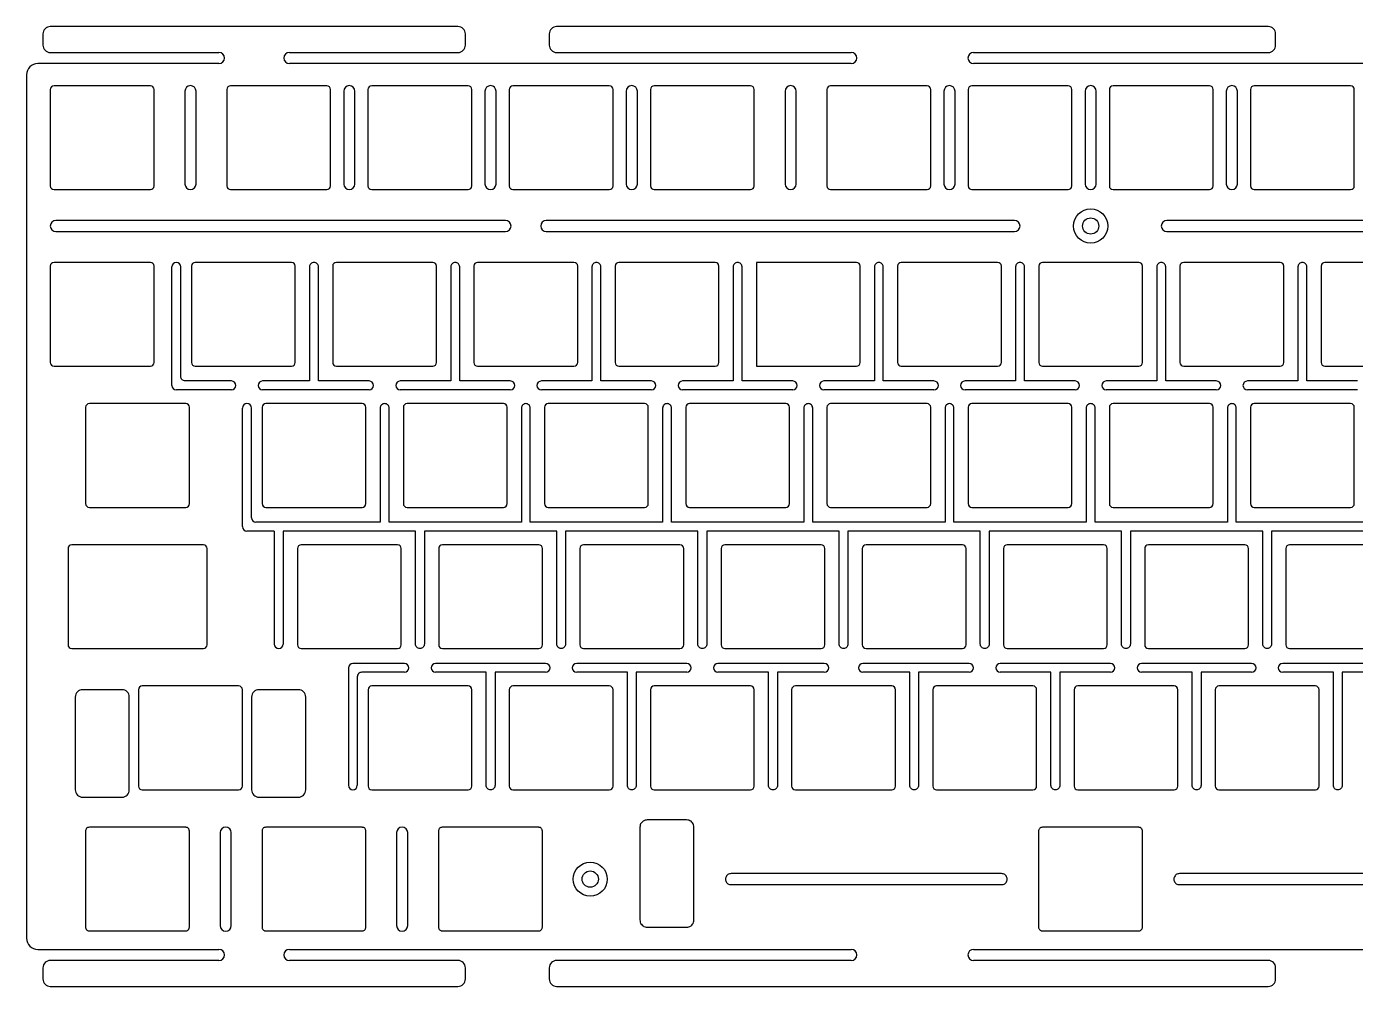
# Model space of a CAD drawing. Header units: millimetres. Extents: x 890 to 1239, y -532 to -403.
# Drawn here: x 889.6 to 1068.9, y -532.1 to -402.6 of the extents above; entities that cross this region are included whole.
import ezdxf

# ---------------------------------------------------------------- set-up
doc = ezdxf.new("R2010")
doc.units = ezdxf.units.MM
doc.header["$LTSCALE"] = 23.1
doc.layers.get('0').update_dxf_attribs({"linetype": 'CONTINUOUS'})
doc.layers.add('PCB-RCB_PBL1', color=7, linetype='CONTINUOUS')
doc.layers.add('SUIT-00-06_PBL7', color=7, linetype='CONTINUOUS')

msp = doc.modelspace()

# ---------------------------------------------------------------- linework, layer by layer
at = {"linetype": 'Continuous'}
for p, q in [((947.8, -402.57), (892.8, -402.57)), ((1057.11, -402.57), (961.11, -402.57)), ((891.8, -403.57), (891.8, -405.07)), ((948.8, -405.07), (948.8, -403.57)), ((960.11, -403.57), (960.11, -405.07)), ((1058.11, -405.07), (1058.11, -403.57)), ((892.8, -406.07), (915.55, -406.07)), ((925.05, -406.07), (947.8, -406.07)), ((961.11, -406.07), (1000.86, -406.07)), ((1017.36, -406.07), (1057.11, -406.07)), ((915.55, -407.57), (891.1, -407.57)), ((1000.86, -407.57), (925.05, -407.57)), ((1110.86, -407.57), (1017.36, -407.57)), ((889.6, -409.07), (889.6, -525.57)), ((910.96, -411.29), (910.96, -423.82)), ((912.46, -423.82), (912.46, -411.29)), ((932.39, -411.29), (932.39, -423.82)), ((933.89, -423.82), (933.89, -411.29)), ((951.44, -411.29), (951.44, -423.82)), ((952.94, -423.82), (952.94, -411.29)), ((970.5, -411.29), (970.5, -423.82)), ((972, -423.82), (972, -411.29)), ((991.93, -411.29), (991.93, -423.82)), ((993.43, -423.82), (993.43, -411.29)), ((1013.36, -411.29), (1013.36, -423.82)), ((1014.86, -423.82), (1014.86, -411.29)), ((1032.41, -411.29), (1032.41, -423.82)), ((1033.91, -423.82), (1033.91, -411.29)), ((1051.46, -411.29), (1051.46, -423.82)), ((1052.96, -423.82), (1052.96, -411.29)), ((954.21, -428.73), (893.55, -428.73)), ((893.55, -430.23), (954.21, -430.23)), ((1022.88, -428.73), (959.71, -428.73)), ((959.71, -430.23), (1022.88, -430.23)), ((1106.61, -428.73), (1043.44, -428.73)), ((1043.44, -430.23), (1106.61, -430.23)), ((895.69, -486.49), (913.45, -486.49)), ((904.71, -492.04), (904.71, -505.04)), ((918.21, -491.54), (905.21, -491.54)), ((918.71, -505.04), (918.71, -492.04)), ((905.21, -505.54), (918.21, -505.54)), ((915.72, -511.32), (915.72, -523.86)), ((917.22, -523.86), (917.22, -511.32)), ((939.52, -511.32), (939.52, -523.86)), ((941.02, -523.86), (941.02, -511.32)), ((891.1, -527.07), (915.55, -527.07)), ((925.05, -527.07), (1000.86, -527.07)), ((1017.36, -527.07), (1110.86, -527.07)), ((915.55, -528.57), (892.8, -528.57)), ((947.8, -528.57), (925.05, -528.57)), ((1000.86, -528.57), (961.11, -528.57)), ((1057.11, -528.57), (1017.36, -528.57)), ((891.8, -529.57), (891.8, -531.07)), ((948.8, -531.07), (948.8, -529.57)), ((960.11, -529.57), (960.11, -531.07)), ((1058.11, -531.07), (1058.11, -529.57)), ((892.8, -532.07), (947.8, -532.07)), ((961.11, -532.07), (1057.11, -532.07))]:
    msp.add_line(p, q, dxfattribs=at)
at = {"color": 7, "linetype": 'Continuous'}
for p, q in [((892.8, -411.07), (892.8, -424.07)), ((906.3, -410.57), (893.3, -410.57)), ((906.8, -424.07), (906.8, -411.07)), ((916.61, -411.07), (916.61, -424.07)), ((930.11, -410.57), (917.11, -410.57)), ((930.61, -424.07), (930.61, -411.07)), ((935.66, -411.07), (935.66, -424.07)), ((949.16, -410.57), (936.16, -410.57)), ((949.66, -424.07), (949.66, -411.07)), ((954.72, -411.07), (954.72, -424.07)), ((968.22, -410.57), (955.22, -410.57)), ((968.72, -424.07), (968.72, -411.07)), ((973.77, -411.07), (973.77, -424.07)), ((987.27, -410.57), (974.27, -410.57)), ((987.77, -424.07), (987.77, -411.07)), ((997.58, -411.07), (997.58, -424.07)), ((1011.08, -410.57), (998.08, -410.57)), ((1011.58, -424.07), (1011.58, -411.07)), ((1016.63, -411.07), (1016.63, -424.07)), ((1030.13, -410.57), (1017.13, -410.57)), ((1030.63, -424.07), (1030.63, -411.07)), ((1035.68, -411.07), (1035.68, -424.07)), ((1049.18, -410.57), (1036.18, -410.57)), ((1049.68, -424.07), (1049.68, -411.07)), ((1054.73, -411.07), (1054.73, -424.07)), ((1068.23, -410.57), (1055.23, -410.57)), ((1068.73, -424.07), (1068.73, -411.07)), ((893.3, -424.57), (906.3, -424.57)), ((917.11, -424.57), (930.11, -424.57)), ((936.16, -424.57), (949.16, -424.57)), ((955.22, -424.57), (968.22, -424.57)), ((974.27, -424.57), (987.27, -424.57)), ((998.08, -424.57), (1011.08, -424.57)), ((1017.13, -424.57), (1030.13, -424.57)), ((1036.18, -424.57), (1049.18, -424.57)), ((1055.23, -424.57), (1068.23, -424.57)), ((892.8, -434.89), (892.8, -447.89)), ((906.3, -434.39), (893.3, -434.39)), ((906.8, -447.89), (906.8, -434.89)), ((911.85, -434.89), (911.85, -447.89)), ((925.35, -434.39), (912.35, -434.39)), ((925.85, -447.89), (925.85, -434.89)), ((930.9, -434.89), (930.9, -447.89)), ((944.4, -434.39), (931.4, -434.39)), ((944.9, -447.89), (944.9, -434.89)), ((949.95, -434.89), (949.95, -447.89)), ((963.45, -434.39), (950.45, -434.39)), ((963.95, -447.89), (963.95, -434.89)), ((969.01, -434.89), (969.01, -447.89)), ((982.51, -434.39), (969.51, -434.39)), ((983.01, -447.89), (983.01, -434.89)), ((988.06, -434.39), (988.06, -448.39)), ((1001.56, -434.39), (988.06, -434.39)), ((1002.06, -447.89), (1002.06, -434.89)), ((1007.11, -434.89), (1007.11, -447.89)), ((1020.61, -434.39), (1007.61, -434.39)), ((1021.11, -447.89), (1021.11, -434.89)), ((1026.16, -434.89), (1026.16, -447.89)), ((1039.66, -434.39), (1026.66, -434.39)), ((1040.16, -447.89), (1040.16, -434.89)), ((1045.21, -434.89), (1045.21, -447.89)), ((1058.71, -434.39), (1045.71, -434.39)), ((1059.21, -447.89), (1059.21, -434.89)), ((1064.26, -434.89), (1064.26, -447.89)), ((1077.76, -434.39), (1064.76, -434.39)), ((893.3, -448.39), (906.3, -448.39)), ((912.35, -448.39), (925.35, -448.39)), ((931.4, -448.39), (944.4, -448.39)), ((950.45, -448.39), (963.45, -448.39)), ((969.51, -448.39), (982.51, -448.39)), ((988.06, -448.39), (1001.56, -448.39)), ((1007.61, -448.39), (1020.61, -448.39)), ((1026.66, -448.39), (1039.66, -448.39)), ((1045.71, -448.39), (1058.71, -448.39)), ((1064.76, -448.39), (1077.76, -448.39)), ((911.07, -453.44), (898.07, -453.44)), ((934.88, -453.44), (921.88, -453.44)), ((953.93, -453.44), (940.93, -453.44)), ((972.98, -453.44), (959.98, -453.44)), ((992.03, -453.44), (979.03, -453.44)), ((1011.08, -453.44), (998.08, -453.44)), ((1030.13, -453.44), (1017.13, -453.44)), ((1049.18, -453.44), (1036.18, -453.44)), ((1068.23, -453.44), (1055.23, -453.44)), ((897.57, -453.94), (897.57, -466.94)), ((911.57, -466.94), (911.57, -453.94)), ((921.38, -453.94), (921.38, -466.94)), ((935.38, -466.94), (935.38, -453.94)), ((940.43, -453.94), (940.43, -466.94)), ((954.43, -466.94), (954.43, -453.94)), ((959.48, -453.94), (959.48, -466.94)), ((973.48, -466.94), (973.48, -453.94)), ((978.53, -453.94), (978.53, -466.94)), ((992.53, -466.94), (992.53, -453.94)), ((997.58, -453.94), (997.58, -466.94)), ((1011.58, -466.94), (1011.58, -453.94)), ((1016.63, -453.94), (1016.63, -466.94)), ((1030.63, -466.94), (1030.63, -453.94)), ((1035.68, -453.94), (1035.68, -466.94)), ((1049.68, -466.94), (1049.68, -453.94)), ((1054.73, -453.94), (1054.73, -466.94)), ((1068.73, -466.94), (1068.73, -453.94)), ((898.07, -467.44), (911.07, -467.44)), ((921.88, -467.44), (934.88, -467.44)), ((940.93, -467.44), (953.93, -467.44)), ((959.98, -467.44), (972.98, -467.44)), ((979.03, -467.44), (992.03, -467.44)), ((998.08, -467.44), (1011.08, -467.44)), ((1017.13, -467.44), (1030.13, -467.44)), ((1036.18, -467.44), (1049.18, -467.44)), ((1055.23, -467.44), (1068.23, -467.44)), ((895.19, -472.99), (895.19, -485.99)), ((913.45, -472.49), (895.69, -472.49)), ((913.95, -485.99), (913.95, -472.99)), ((926.15, -472.99), (926.15, -485.99)), ((939.65, -472.49), (926.65, -472.49)), ((940.15, -485.99), (940.15, -472.99)), ((945.2, -472.99), (945.2, -485.99)), ((958.7, -472.49), (945.7, -472.49)), ((959.2, -485.99), (959.2, -472.99)), ((964.25, -472.99), (964.25, -485.99)), ((977.75, -472.49), (964.75, -472.49)), ((978.25, -485.99), (978.25, -472.99)), ((983.3, -472.99), (983.3, -485.99)), ((996.8, -472.49), (983.8, -472.49)), ((997.3, -485.99), (997.3, -472.99)), ((1002.35, -472.99), (1002.35, -485.99)), ((1015.85, -472.49), (1002.85, -472.49)), ((1016.35, -485.99), (1016.35, -472.99)), ((1021.4, -472.99), (1021.4, -485.99)), ((1034.9, -472.49), (1021.9, -472.49)), ((1035.4, -485.99), (1035.4, -472.99)), ((1040.45, -472.99), (1040.45, -485.99)), ((1053.95, -472.49), (1040.95, -472.49)), ((1054.45, -485.99), (1054.45, -472.99)), ((1059.5, -472.99), (1059.5, -485.99)), ((1073, -472.49), (1060, -472.49)), ((926.65, -486.49), (939.65, -486.49)), ((945.7, -486.49), (958.7, -486.49)), ((964.75, -486.49), (977.75, -486.49)), ((983.8, -486.49), (996.8, -486.49)), ((1002.85, -486.49), (1015.85, -486.49)), ((1021.9, -486.49), (1034.9, -486.49)), ((1040.95, -486.49), (1053.95, -486.49)), ((1060, -486.49), (1073, -486.49)), ((935.67, -492.04), (935.67, -505.04)), ((949.17, -491.54), (936.17, -491.54)), ((949.67, -505.04), (949.67, -492.04)), ((954.72, -492.04), (954.72, -505.04)), ((968.22, -491.54), (955.22, -491.54)), ((968.72, -505.04), (968.72, -492.04)), ((973.77, -492.04), (973.77, -505.04)), ((987.27, -491.54), (974.27, -491.54)), ((987.77, -505.04), (987.77, -492.04)), ((992.82, -492.04), (992.82, -505.04)), ((1006.32, -491.54), (993.32, -491.54)), ((1006.82, -505.04), (1006.82, -492.04)), ((1011.87, -492.04), (1011.87, -505.04)), ((1025.37, -491.54), (1012.37, -491.54)), ((1025.87, -505.04), (1025.87, -492.04)), ((1030.92, -492.04), (1030.92, -505.04)), ((1044.42, -491.54), (1031.42, -491.54)), ((1044.92, -505.04), (1044.92, -492.04)), ((1049.97, -492.04), (1049.97, -505.04)), ((1063.47, -491.54), (1050.47, -491.54)), ((1063.97, -505.04), (1063.97, -492.04)), ((936.17, -505.54), (949.17, -505.54)), ((955.22, -505.54), (968.22, -505.54)), ((974.27, -505.54), (987.27, -505.54)), ((993.32, -505.54), (1006.32, -505.54)), ((1012.37, -505.54), (1025.37, -505.54)), ((1031.42, -505.54), (1044.42, -505.54)), ((1050.47, -505.54), (1063.47, -505.54))]:
    msp.add_line(p, q, dxfattribs=at)
for points in [[(911.57, -511.09), (911.54, -511.02), (911.54, -510.94), (911.54, -510.94), (911.49, -510.87), (911.47, -510.82), (911.47, -510.82), (911.42, -510.74), (911.34, -510.69), (911.34, -510.69), (911.29, -510.64), (911.22, -510.62), (911.22, -510.62), (911.14, -510.62), (911.07, -510.59), (898.07, -510.59), (898.07, -510.59), (897.97, -510.62), (897.89, -510.62), (897.89, -510.62), (897.84, -510.64), (897.77, -510.69), (897.77, -510.69), (897.69, -510.74), (897.64, -510.82), (897.64, -510.82), (897.62, -510.87), (897.59, -510.94), (897.59, -510.94), (897.57, -511.02), (897.57, -511.09), (897.57, -524.09), (897.57, -524.09), (897.57, -524.17), (897.59, -524.24), (897.59, -524.24), (897.62, -524.32), (897.64, -524.39), (897.64, -524.39), (897.69, -524.44), (897.77, -524.49), (897.77, -524.49), (897.84, -524.54), (897.89, -524.57), (897.89, -524.57), (897.97, -524.59), (898.07, -524.59), (911.07, -524.59), (911.07, -524.59), (911.14, -524.59), (911.22, -524.57), (911.22, -524.57), (911.29, -524.54), (911.34, -524.49), (911.34, -524.49), (911.42, -524.44), (911.47, -524.39), (911.47, -524.39), (911.49, -524.32), (911.54, -524.24), (911.54, -524.24), (911.54, -524.17), (911.57, -524.09), (911.57, -511.09)], [(935.37, -511.09), (935.37, -511.02), (935.34, -510.94), (935.34, -510.94), (935.32, -510.87), (935.27, -510.82), (935.27, -510.82), (935.22, -510.74), (935.17, -510.69), (935.17, -510.69), (935.09, -510.64), (935.02, -510.62), (935.02, -510.62), (934.94, -510.62), (934.87, -510.59), (921.87, -510.59), (921.87, -510.59), (921.79, -510.62), (921.72, -510.62), (921.72, -510.62), (921.64, -510.64), (921.57, -510.69), (921.57, -510.69), (921.52, -510.74), (921.47, -510.82), (921.47, -510.82), (921.42, -510.87), (921.39, -510.94), (921.39, -510.94), (921.37, -511.02), (921.37, -511.09), (921.37, -524.09), (921.37, -524.09), (921.37, -524.17), (921.39, -524.24), (921.39, -524.24), (921.42, -524.32), (921.47, -524.39), (921.47, -524.39), (921.52, -524.44), (921.57, -524.49), (921.57, -524.49), (921.64, -524.54), (921.72, -524.57), (921.72, -524.57), (921.79, -524.59), (921.87, -524.59), (934.87, -524.59), (934.87, -524.59), (934.94, -524.59), (935.02, -524.57), (935.02, -524.57), (935.09, -524.54), (935.17, -524.49), (935.17, -524.49), (935.22, -524.44), (935.27, -524.39), (935.27, -524.39), (935.32, -524.32), (935.34, -524.24), (935.34, -524.24), (935.37, -524.17), (935.37, -524.09), (935.37, -511.09)], [(959.19, -511.09), (959.17, -511.02), (959.17, -510.94), (959.17, -510.94), (959.12, -510.87), (959.09, -510.82), (959.09, -510.82), (959.04, -510.74), (958.97, -510.69), (958.97, -510.69), (958.92, -510.64), (958.84, -510.62), (958.84, -510.62), (958.77, -510.62), (958.69, -510.59), (945.69, -510.59), (945.69, -510.59), (945.59, -510.62), (945.52, -510.62), (945.52, -510.62), (945.47, -510.64), (945.39, -510.69), (945.39, -510.69), (945.32, -510.74), (945.27, -510.82), (945.27, -510.82), (945.24, -510.87), (945.22, -510.94), (945.22, -510.94), (945.19, -511.02), (945.19, -511.09), (945.19, -524.09), (945.19, -524.09), (945.19, -524.17), (945.22, -524.24), (945.22, -524.24), (945.24, -524.32), (945.27, -524.39), (945.27, -524.39), (945.32, -524.44), (945.39, -524.49), (945.39, -524.49), (945.47, -524.54), (945.52, -524.57), (945.52, -524.57), (945.59, -524.59), (945.69, -524.59), (958.69, -524.59), (958.69, -524.59), (958.77, -524.59), (958.84, -524.57), (958.84, -524.57), (958.92, -524.54), (958.97, -524.49), (958.97, -524.49), (959.04, -524.44), (959.09, -524.39), (959.09, -524.39), (959.12, -524.32), (959.17, -524.24), (959.17, -524.24), (959.17, -524.17), (959.19, -524.09), (959.19, -511.09)], [(979.64, -510.59), (979.64, -510.44), (979.59, -510.29), (979.59, -510.29), (979.54, -510.14), (979.44, -510.02), (979.44, -510.02), (979.34, -509.89), (979.24, -509.79), (979.24, -509.79), (979.09, -509.72), (978.94, -509.64), (978.94, -509.64), (978.79, -509.62), (978.64, -509.59), (973.34, -509.59), (973.34, -509.59), (973.19, -509.62), (973.04, -509.64), (973.04, -509.64), (972.89, -509.72), (972.77, -509.79), (972.77, -509.79), (972.64, -509.89), (972.54, -510.02), (972.54, -510.02), (972.44, -510.14), (972.39, -510.29), (972.39, -510.29), (972.37, -510.44), (972.34, -510.59), (972.34, -523.09), (972.34, -523.09), (972.37, -523.27), (972.39, -523.42), (972.39, -523.42), (972.44, -523.57), (972.54, -523.69), (972.54, -523.69), (972.64, -523.82), (972.77, -523.92), (972.77, -523.92), (972.89, -523.99), (973.04, -524.04), (973.04, -524.04), (973.19, -524.09), (973.34, -524.09), (978.64, -524.09), (978.64, -524.09), (978.79, -524.09), (978.94, -524.04), (978.94, -524.04), (979.09, -523.99), (979.24, -523.92), (979.24, -523.92), (979.34, -523.82), (979.44, -523.69), (979.44, -523.69), (979.54, -523.57), (979.59, -523.42), (979.59, -523.42), (979.64, -523.27), (979.64, -523.09), (979.64, -510.59)], [(1040.14, -511.09), (1040.14, -511.02), (1040.12, -510.94), (1040.12, -510.94), (1040.09, -510.87), (1040.04, -510.82), (1040.04, -510.82), (1039.99, -510.74), (1039.94, -510.69), (1039.94, -510.69), (1039.87, -510.64), (1039.79, -510.62), (1039.79, -510.62), (1039.72, -510.62), (1039.64, -510.59), (1026.64, -510.59), (1026.64, -510.59), (1026.57, -510.62), (1026.49, -510.62), (1026.49, -510.62), (1026.42, -510.64), (1026.34, -510.69), (1026.34, -510.69), (1026.29, -510.74), (1026.24, -510.82), (1026.24, -510.82), (1026.19, -510.87), (1026.17, -510.94), (1026.17, -510.94), (1026.14, -511.02), (1026.14, -511.09), (1026.14, -524.09), (1026.14, -524.09), (1026.14, -524.17), (1026.17, -524.24), (1026.17, -524.24), (1026.19, -524.32), (1026.24, -524.39), (1026.24, -524.39), (1026.29, -524.44), (1026.34, -524.49), (1026.34, -524.49), (1026.42, -524.54), (1026.49, -524.57), (1026.49, -524.57), (1026.57, -524.59), (1026.64, -524.59), (1039.64, -524.59), (1039.64, -524.59), (1039.72, -524.59), (1039.79, -524.57), (1039.79, -524.57), (1039.87, -524.54), (1039.94, -524.49), (1039.94, -524.49), (1039.99, -524.44), (1040.04, -524.39), (1040.04, -524.39), (1040.09, -524.32), (1040.12, -524.24), (1040.12, -524.24), (1040.14, -524.17), (1040.14, -524.09), (1040.14, -511.09)], [(1021.14, -518.34), (1021.27, -518.34), (1021.37, -518.32), (1021.37, -518.32), (1021.49, -518.27), (1021.59, -518.22), (1021.59, -518.22), (1021.67, -518.14), (1021.74, -518.04), (1021.74, -518.04), (1021.82, -517.94), (1021.87, -517.84), (1021.87, -517.84), (1021.89, -517.72), (1021.89, -517.59), (1021.89, -517.59), (1021.89, -517.49), (1021.87, -517.37), (1021.87, -517.37), (1021.82, -517.27), (1021.74, -517.17), (1021.74, -517.17), (1021.67, -517.07), (1021.59, -516.99), (1021.59, -516.99), (1021.49, -516.94), (1021.37, -516.89), (1021.37, -516.89), (1021.27, -516.87), (1021.14, -516.84), (984.64, -516.84), (984.64, -516.84), (984.52, -516.87), (984.42, -516.89), (984.42, -516.89), (984.29, -516.94), (984.19, -516.99), (984.19, -516.99), (984.12, -517.07), (984.04, -517.17), (984.04, -517.17), (983.97, -517.27), (983.94, -517.37), (983.94, -517.37), (983.89, -517.49), (983.89, -517.59), (983.89, -517.59), (983.89, -517.72), (983.94, -517.84), (983.94, -517.84), (983.97, -517.94), (984.04, -518.04), (984.04, -518.04), (984.12, -518.14), (984.19, -518.22), (984.19, -518.22), (984.29, -518.27), (984.42, -518.32), (984.42, -518.32), (984.52, -518.34), (984.64, -518.34), (1021.14, -518.34)], [(1081.64, -516.84), (1045.14, -516.84), (1045.14, -516.84), (1045.02, -516.87), (1044.92, -516.89), (1044.92, -516.89), (1044.79, -516.94), (1044.69, -516.99), (1044.69, -516.99), (1044.62, -517.07), (1044.54, -517.17), (1044.54, -517.17), (1044.47, -517.27), (1044.44, -517.37), (1044.44, -517.37), (1044.39, -517.49), (1044.39, -517.59), (1044.39, -517.59), (1044.39, -517.72), (1044.44, -517.84), (1044.44, -517.84), (1044.47, -517.94), (1044.54, -518.04), (1044.54, -518.04), (1044.62, -518.14), (1044.69, -518.22), (1044.69, -518.22), (1044.79, -518.27), (1044.92, -518.32), (1044.92, -518.32), (1045.02, -518.34), (1045.14, -518.34), (1081.64, -518.34)]]:
    msp.add_lwpolyline(points)
at = {"linetype": 'Continuous'}
for centre, radius in [((1033.16, -429.48), 2.3), ((1033.16, -429.48), 1.1), ((965.64, -517.6), 2.3), ((965.64, -517.6), 1.1)]:
    msp.add_circle(centre, radius, dxfattribs=at)
for centre, radius, start, end in [((892.8, -403.57), 1, 90, 180), ((947.8, -403.57), 1, 0, 90), ((961.11, -403.57), 1, 90, 180), ((1057.11, -403.57), 1, 0, 90), ((892.8, -405.07), 1, 180, 270), ((947.8, -405.07), 1, 270, 0), ((961.11, -405.07), 1, 180, 270), ((1057.11, -405.07), 1, 270, 0), ((891.1, -409.07), 1.5, 90, 180), ((911.71, -411.29), 0.75, 0, 180), ((933.14, -411.29), 0.75, 0, 180), ((952.19, -411.29), 0.75, 0, 180), ((971.25, -411.29), 0.75, 0, 180), ((992.68, -411.29), 0.75, 0, 180), ((1014.11, -411.29), 0.75, 0, 180), ((1033.16, -411.29), 0.75, 0, 180), ((1052.21, -411.29), 0.75, 0, 180), ((911.71, -423.82), 0.75, 180, 0), ((933.14, -423.82), 0.75, 180, 0), ((952.19, -423.82), 0.75, 180, 0), ((971.25, -423.82), 0.75, 180, 0), ((992.68, -423.82), 0.75, 180, 0), ((1014.11, -423.82), 0.75, 180, 0), ((1033.16, -423.82), 0.75, 180, 0), ((1052.21, -423.82), 0.75, 180, 0), ((893.55, -429.48), 0.75, 90, 270), ((1022.88, -429.48), 0.75, 270, 90), ((1043.44, -429.48), 0.75, 90, 270), ((905.21, -492.04), 0.5, 90, 180), ((918.21, -492.04), 0.5, 0, 90), ((905.21, -505.04), 0.5, 180, 270), ((918.21, -505.04), 0.5, 270, 0), ((916.47, -511.32), 0.75, 0, 180), ((940.27, -511.32), 0.75, 0, 180), ((916.47, -523.86), 0.75, 180, 0), ((940.27, -523.86), 0.75, 180, 0), ((891.1, -525.57), 1.5, 180, 270), ((892.8, -529.57), 1, 90, 180), ((947.8, -529.57), 1, 0, 90), ((961.11, -529.57), 1, 90, 180), ((1057.11, -529.57), 1, 0, 90), ((892.8, -531.07), 1, 180, 270), ((947.8, -531.07), 1, 270, 0), ((961.11, -531.07), 1, 180, 270), ((1057.11, -531.07), 1, 270, 0)]:
    msp.add_arc(centre, radius, start, end, dxfattribs=at)
for centre, start, end in [((915.55, -406.82), 270, 90), ((925.05, -406.82), 90, 270), ((1000.86, -406.82), 270, 90), ((1017.36, -406.82), 90, 270), ((954.21, -429.48), 270, 90), ((959.71, -429.48), 90, 270), ((915.55, -527.82), 270, 90), ((925.05, -527.82), 90, 270), ((1000.86, -527.82), 270, 90), ((1017.36, -527.82), 90, 270)]:
    msp.add_arc(centre, 0.75, start, end)
at = {"color": 7, "linetype": 'Continuous'}
for centre, start, end in [((893.3, -411.07), 90, 180), ((906.3, -411.07), 0, 90), ((917.11, -411.07), 90, 180), ((930.11, -411.07), 0, 90), ((936.16, -411.07), 90, 180), ((949.16, -411.07), 0, 90), ((955.22, -411.07), 90, 180), ((968.22, -411.07), 0, 90), ((974.27, -411.07), 90, 180), ((987.27, -411.07), 0, 90), ((998.08, -411.07), 90, 180), ((1011.08, -411.07), 0, 90), ((1017.13, -411.07), 90, 180), ((1030.13, -411.07), 0, 90), ((1036.18, -411.07), 90, 180), ((1049.18, -411.07), 0, 90), ((1055.23, -411.07), 90, 180), ((1068.23, -411.07), 0, 90), ((893.3, -424.07), 180, 270), ((906.3, -424.07), 270, 0), ((917.11, -424.07), 180, 270), ((930.11, -424.07), 270, 0), ((936.16, -424.07), 180, 270), ((949.16, -424.07), 270, 0), ((955.22, -424.07), 180, 270), ((968.22, -424.07), 270, 0), ((974.27, -424.07), 180, 270), ((987.27, -424.07), 270, 0), ((998.08, -424.07), 180, 270), ((1011.08, -424.07), 270, 0), ((1017.13, -424.07), 180, 270), ((1030.13, -424.07), 270, 0), ((1036.18, -424.07), 180, 270), ((1049.18, -424.07), 270, 0), ((1055.23, -424.07), 180, 270), ((1068.23, -424.07), 270, 0), ((893.3, -434.89), 90, 180), ((906.3, -434.89), 0, 90), ((912.35, -434.89), 90, 180), ((925.35, -434.89), 0, 90), ((931.4, -434.89), 90, 180), ((944.4, -434.89), 0, 90), ((950.45, -434.89), 90, 180), ((963.45, -434.89), 0, 90), ((969.51, -434.89), 90, 180), ((982.51, -434.89), 0, 90), ((1001.56, -434.89), 0, 90), ((1007.61, -434.89), 90, 180), ((1020.61, -434.89), 0, 90), ((1026.66, -434.89), 90, 180), ((1039.66, -434.89), 0, 90), ((1045.71, -434.89), 90, 180), ((1058.71, -434.89), 0, 90), ((1064.76, -434.89), 90, 180), ((893.3, -447.89), 180, 270), ((906.3, -447.89), 270, 0), ((912.35, -447.89), 180, 270), ((925.35, -447.89), 270, 0), ((931.4, -447.89), 180, 270), ((944.4, -447.89), 270, 0), ((950.45, -447.89), 180, 270), ((963.45, -447.89), 270, 0), ((969.51, -447.89), 180, 270), ((982.51, -447.89), 270, 0), ((1001.56, -447.89), 270, 0), ((1007.61, -447.89), 180, 270), ((1020.61, -447.89), 270, 0), ((1026.66, -447.89), 180, 270), ((1039.66, -447.89), 270, 0), ((1045.71, -447.89), 180, 270), ((1058.71, -447.89), 270, 0), ((1064.76, -447.89), 180, 270), ((898.07, -453.94), 90, 180), ((911.07, -453.94), 0, 90), ((921.88, -453.94), 90, 180), ((934.88, -453.94), 0, 90), ((940.93, -453.94), 90, 180), ((953.93, -453.94), 0, 90), ((959.98, -453.94), 90, 180), ((972.98, -453.94), 0, 90), ((979.03, -453.94), 90, 180), ((992.03, -453.94), 0, 90), ((998.08, -453.94), 90, 180), ((1011.08, -453.94), 0, 90), ((1017.13, -453.94), 90, 180), ((1030.13, -453.94), 0, 90), ((1036.18, -453.94), 90, 180), ((1049.18, -453.94), 0, 90), ((1055.23, -453.94), 90, 180), ((1068.23, -453.94), 0, 90), ((898.07, -466.94), 180, 270), ((911.07, -466.94), 270, 0), ((921.88, -466.94), 180, 270), ((934.88, -466.94), 270, 0), ((940.93, -466.94), 180, 270), ((953.93, -466.94), 270, 0), ((959.98, -466.94), 180, 270), ((972.98, -466.94), 270, 0), ((979.03, -466.94), 180, 270), ((992.03, -466.94), 270, 0), ((998.08, -466.94), 180, 270), ((1011.08, -466.94), 270, 0), ((1017.13, -466.94), 180, 270), ((1030.13, -466.94), 270, 0), ((1036.18, -466.94), 180, 270), ((1049.18, -466.94), 270, 0), ((1055.23, -466.94), 180, 270), ((1068.23, -466.94), 270, 0), ((895.69, -472.99), 90, 180), ((913.45, -472.99), 0, 90), ((926.65, -472.99), 90, 180), ((939.65, -472.99), 0, 90), ((945.7, -472.99), 90, 180), ((958.7, -472.99), 0, 90), ((964.75, -472.99), 90, 180), ((977.75, -472.99), 0, 90), ((983.8, -472.99), 90, 180), ((996.8, -472.99), 0, 90), ((1002.85, -472.99), 90, 180), ((1015.85, -472.99), 0, 90), ((1021.9, -472.99), 90, 180), ((1034.9, -472.99), 0, 90), ((1040.95, -472.99), 90, 180), ((1053.95, -472.99), 0, 90), ((1060, -472.99), 90, 180), ((895.69, -485.99), 180, 270), ((913.45, -485.99), 270, 0), ((926.65, -485.99), 180, 270), ((939.65, -485.99), 270, 0), ((945.7, -485.99), 180, 270), ((958.7, -485.99), 270, 0), ((964.75, -485.99), 180, 270), ((977.75, -485.99), 270, 0), ((983.8, -485.99), 180, 270), ((996.8, -485.99), 270, 0), ((1002.85, -485.99), 180, 270), ((1015.85, -485.99), 270, 0), ((1021.9, -485.99), 180, 270), ((1034.9, -485.99), 270, 0), ((1040.95, -485.99), 180, 270), ((1053.95, -485.99), 270, 0), ((1060, -485.99), 180, 270), ((936.17, -492.04), 90, 180), ((949.17, -492.04), 0, 90), ((955.22, -492.04), 90, 180), ((968.22, -492.04), 0, 90), ((974.27, -492.04), 90, 180), ((987.27, -492.04), 0, 90), ((993.32, -492.04), 90, 180), ((1006.32, -492.04), 0, 90), ((1012.37, -492.04), 90, 180), ((1025.37, -492.04), 0, 90), ((1031.42, -492.04), 90, 180), ((1044.42, -492.04), 0, 90), ((1050.47, -492.04), 90, 180), ((1063.47, -492.04), 0, 90), ((936.17, -505.04), 180, 270), ((949.17, -505.04), 270, 0), ((955.22, -505.04), 180, 270), ((968.22, -505.04), 270, 0), ((974.27, -505.04), 180, 270), ((987.27, -505.04), 270, 0), ((993.32, -505.04), 180, 270), ((1006.32, -505.04), 270, 0), ((1012.37, -505.04), 180, 270), ((1025.37, -505.04), 270, 0), ((1031.42, -505.04), 180, 270), ((1044.42, -505.04), 270, 0), ((1050.47, -505.04), 180, 270), ((1063.47, -505.04), 270, 0)]:
    msp.add_arc(centre, 0.5, start, end, dxfattribs=at)
at = {"layer": 'PCB-RCB_PBL1', "color": 7, "linetype": 'Continuous'}
for p, q in [((909.21, -450.99), (909.21, -434.99)), ((917.23, -451.59), (909.81, -451.59)), ((935.81, -451.59), (921.43, -451.59)), ((954.86, -451.59), (940.01, -451.59)), ((973.91, -451.59), (959.06, -451.59)), ((992.96, -451.59), (978.11, -451.59)), ((1012.01, -451.59), (997.16, -451.59)), ((1031.06, -451.59), (1016.21, -451.59)), ((1050.11, -451.59), (1035.26, -451.59)), ((1069.16, -451.59), (1054.31, -451.59)), ((918.73, -470.04), (918.73, -454.04)), ((919.93, -468.84), (919.93, -454.04)), ((937.31, -469.44), (920.53, -469.44)), ((937.31, -469.44), (924.1, -469.44)), ((956.36, -469.44), (938.51, -469.44)), ((975.41, -469.44), (957.56, -469.44)), ((994.46, -469.44), (976.61, -469.44)), ((1013.51, -469.44), (995.66, -469.44)), ((1032.56, -469.44), (1014.71, -469.44)), ((1070.66, -469.44), (1052.81, -469.44)), ((923.02, -470.64), (919.33, -470.64)), ((923.02, -470.64), (923.02, -485.89)), ((942.07, -470.64), (924.82, -470.64)), ((961.12, -470.64), (943.27, -470.64)), ((980.17, -470.64), (962.32, -470.64)), ((999.22, -470.64), (981.37, -470.64)), ((1018.27, -470.64), (1000.42, -470.64)), ((1037.32, -470.64), (1019.47, -470.64)), ((1056.37, -470.64), (1038.52, -470.64)), ((1075.42, -470.64), (1057.57, -470.64)), ((933.02, -489.09), (933.02, -504.94)), ((940.57, -488.49), (933.62, -488.49)), ((959.62, -488.49), (944.77, -488.49))]:
    msp.add_line(p, q, dxfattribs=at)
for points in [[(917.23, -450.39), (911.01, -450.39, -0.414214), (910.41, -449.79), (910.41, -434.99)], [(928.98, -450.39), (928.98, -434.99, 0.414214), (928.38, -434.39), (928.38, -434.39, 0.414214), (927.78, -434.99), (927.78, -450.39)], [(948.03, -450.39), (948.03, -434.99, 0.414214), (947.43, -434.39), (947.43, -434.39, 0.414214), (946.83, -434.99), (946.83, -450.39)], [(967.08, -450.39), (967.08, -434.99, 0.414214), (966.48, -434.39), (966.48, -434.39, 0.414214), (965.88, -434.99), (965.88, -450.39)], [(986.13, -450.39), (986.13, -434.99, 0.414214), (985.53, -434.39), (985.53, -434.39, 0.414214), (984.93, -434.99), (984.93, -450.39)], [(1005.18, -450.39), (1005.18, -434.99, 0.414214), (1004.58, -434.39), (1004.58, -434.39, 0.414214), (1003.98, -434.99), (1003.98, -450.39)], [(1024.23, -450.39), (1024.23, -434.99, 0.414214), (1023.63, -434.39), (1023.63, -434.39, 0.414214), (1023.03, -434.99), (1023.03, -450.39)], [(1043.28, -450.39), (1043.28, -434.99, 0.414214), (1042.68, -434.39), (1042.68, -434.39, 0.414214), (1042.08, -434.99), (1042.08, -450.39)], [(1062.33, -450.39), (1062.33, -434.99, 0.414214), (1061.73, -434.39), (1061.73, -434.39, 0.414214), (1061.13, -434.99), (1061.13, -450.39)], [(938.51, -459.34), (938.51, -454.04, 0.414214), (937.91, -453.44), (937.91, -453.44, 0.414214), (937.31, -454.04), (937.31, -459.34)], [(957.56, -469.44), (957.56, -454.04, 0.414214), (956.96, -453.44), (956.96, -453.44, 0.414214), (956.36, -454.04), (956.36, -469.44)], [(976.61, -469.44), (976.61, -454.04, 0.414214), (976.01, -453.44), (976.01, -453.44, 0.414214), (975.41, -454.04), (975.41, -469.44)], [(995.66, -469.44), (995.66, -454.04, 0.414214), (995.06, -453.44), (995.06, -453.44, 0.414214), (994.46, -454.04), (994.46, -469.44)], [(1014.71, -469.44), (1014.71, -454.04, 0.414214), (1014.11, -453.44), (1014.11, -453.44, 0.414214), (1013.51, -454.04), (1013.51, -469.44)], [(1033.76, -469.44), (1033.76, -454.04, 0.414214), (1033.16, -453.44), (1033.16, -453.44, 0.414214), (1032.56, -454.04), (1032.56, -469.44)], [(1052.81, -469.44), (1052.81, -454.04, 0.414214), (1052.21, -453.44), (1052.21, -453.44, 0.414214), (1051.61, -454.04), (1051.61, -469.44)], [(943.27, -470.64), (943.27, -485.89, -0.414214), (942.67, -486.49), (942.67, -486.49, -0.414214), (942.07, -485.89), (942.07, -470.64)], [(962.32, -470.64), (962.32, -485.89, -0.414214), (961.72, -486.49), (961.72, -486.49, -0.414214), (961.12, -485.89), (961.12, -470.64)], [(981.37, -470.64), (981.37, -485.89, -0.414214), (980.77, -486.49), (980.77, -486.49, -0.414214), (980.17, -485.89), (980.17, -470.64)], [(1000.42, -470.64), (1000.42, -485.89, -0.414214), (999.82, -486.49), (999.82, -486.49, -0.414214), (999.22, -485.89), (999.22, -470.64)], [(1019.47, -470.64), (1019.47, -485.89, -0.414214), (1018.87, -486.49), (1018.87, -486.49, -0.414214), (1018.27, -485.89), (1018.27, -470.64)], [(1038.52, -470.64), (1038.52, -485.89, -0.414214), (1037.92, -486.49), (1037.92, -486.49, -0.414214), (1037.32, -485.89), (1037.32, -470.64)], [(1057.57, -470.64), (1057.57, -485.89, -0.414214), (1056.97, -486.49), (1056.97, -486.49, -0.414214), (1056.37, -485.89), (1056.37, -470.64)], [(940.57, -489.69), (934.82, -489.69, 0.414214), (934.22, -490.29), (934.22, -504.94)], [(952.8, -489.69), (952.8, -504.94, -0.414214), (952.2, -505.54), (952.2, -505.54, -0.414214), (951.6, -504.94), (951.6, -489.69)], [(971.85, -489.69), (971.85, -504.94, -0.414214), (971.25, -505.54), (971.25, -505.54, -0.414214), (970.65, -504.94), (970.65, -489.69)], [(990.9, -489.69), (990.9, -504.94, -0.414214), (990.3, -505.54), (990.3, -505.54, -0.414214), (989.7, -504.94), (989.7, -489.69)], [(1009.95, -489.69), (1009.95, -504.94, -0.414214), (1009.35, -505.54), (1009.35, -505.54, -0.414214), (1008.75, -504.94), (1008.75, -489.69)], [(1029, -489.69), (1029, -504.94, -0.414214), (1028.4, -505.54), (1028.4, -505.54, -0.414214), (1027.8, -504.94), (1027.8, -489.69)], [(1048.05, -489.69), (1048.05, -504.94, -0.414214), (1047.45, -505.54), (1047.45, -505.54, -0.414214), (1046.85, -504.94), (1046.85, -489.69)], [(1067.1, -489.69), (1067.1, -504.94, -0.414214), (1066.5, -505.54), (1066.5, -505.54, -0.414214), (1065.9, -504.94), (1065.9, -489.69)]]:
    msp.add_lwpolyline(points, format="xyb", dxfattribs=at)
for points in [[(927.78, -450.39), (921.43, -450.39)], [(935.81, -450.39), (928.98, -450.39)], [(946.83, -450.39), (940.01, -450.39)], [(954.86, -450.39), (948.03, -450.39)], [(965.88, -450.39), (959.06, -450.39)], [(973.91, -450.39), (967.08, -450.39)], [(984.93, -450.39), (978.11, -450.39)], [(992.96, -450.39), (986.13, -450.39)], [(1003.98, -450.39), (997.16, -450.39)], [(1012.01, -450.39), (1005.18, -450.39)], [(1023.03, -450.39), (1016.21, -450.39)], [(1031.06, -450.39), (1024.23, -450.39)], [(1042.08, -450.39), (1035.26, -450.39)], [(1050.11, -450.39), (1043.28, -450.39)], [(1061.13, -450.39), (1054.31, -450.39)], [(1069.16, -450.39), (1062.33, -450.39)], [(937.31, -454.04), (937.31, -469.44)], [(938.51, -469.44), (938.51, -459.34)], [(956.36, -469.44), (938.51, -469.44)], [(975.41, -469.44), (957.56, -469.44)], [(994.46, -469.44), (976.61, -469.44)], [(1013.51, -469.44), (995.66, -469.44)], [(1032.56, -469.44), (1014.71, -469.44)], [(1051.61, -469.44), (1033.76, -469.44)], [(1070.66, -469.44), (1052.81, -469.44)], [(942.07, -470.64), (924.22, -470.64), (924.22, -485.89)], [(961.12, -470.64), (943.27, -470.64)], [(940.57, -488.49), (933.62, -488.49)], [(959.62, -488.49), (944.77, -488.49)], [(978.67, -488.49), (963.82, -488.49)], [(997.22, -488.49), (982.87, -488.49)], [(1016.77, -488.49), (1002.42, -488.49)], [(1035.82, -488.49), (1020.97, -488.49)], [(1054.87, -488.49), (1040.02, -488.49)], [(1073.92, -488.49), (1059.07, -488.49)], [(951.6, -489.69), (944.77, -489.69)], [(959.62, -489.69), (952.8, -489.69)], [(970.65, -489.69), (963.82, -489.69)], [(978.67, -489.69), (971.85, -489.69)], [(989.7, -489.69), (982.87, -489.69)], [(997.22, -489.69), (990.9, -489.69)], [(1008.75, -489.69), (1002.42, -489.69)], [(1016.77, -489.69), (1009.95, -489.69)], [(1027.8, -489.69), (1020.97, -489.69)], [(1035.82, -489.69), (1029, -489.69)], [(1046.85, -489.69), (1040.02, -489.69)], [(1054.87, -489.69), (1048.05, -489.69)], [(1065.9, -489.69), (1059.07, -489.69)], [(1073.92, -489.69), (1067.1, -489.69)]]:
    msp.add_lwpolyline(points, dxfattribs=at)
for centre, start, end in [((909.81, -434.99), 90, 180), ((909.81, -434.99), 0, 90), ((909.81, -450.99), 180, 270), ((917.23, -450.99), 270, 90), ((921.43, -450.99), 90, 270), ((935.81, -450.99), 270, 90), ((940.01, -450.99), 90, 270), ((954.86, -450.99), 270, 90), ((959.06, -450.99), 90, 270), ((973.91, -450.99), 270, 90), ((978.11, -450.99), 90, 270), ((992.96, -450.99), 270, 90), ((997.16, -450.99), 90, 270), ((1012.01, -450.99), 270, 90), ((1016.21, -450.99), 90, 270), ((1031.06, -450.99), 270, 90), ((1035.26, -450.99), 90, 270), ((1050.11, -450.99), 270, 90), ((1054.31, -450.99), 90, 270), ((919.33, -454.04), 90, 180), ((919.33, -454.04), 0, 90), ((920.53, -468.84), 180, 270), ((919.33, -470.04), 180, 270), ((923.62, -485.89), 180, 270), ((923.62, -485.89), 270, 0), ((933.62, -489.09), 90, 180), ((940.57, -489.09), 270, 90), ((944.77, -489.09), 90, 270), ((959.62, -489.09), 270, 90), ((963.82, -489.09), 90, 270), ((978.67, -489.09), 270, 90), ((982.87, -489.09), 90, 270), ((997.22, -489.09), 270, 90), ((1002.42, -489.09), 90, 270), ((1016.77, -489.09), 270, 90), ((1020.97, -489.09), 90, 270), ((1035.82, -489.09), 270, 90), ((1040.02, -489.09), 90, 270), ((1054.87, -489.09), 270, 90), ((1059.07, -489.09), 90, 270), ((933.62, -504.94), 180, 270), ((933.62, -504.94), 270, 0)]:
    msp.add_arc(centre, 0.6, start, end, dxfattribs=at)
at = {"layer": 'SUIT-00-06_PBL7', "color": 7, "linetype": 'Continuous'}
for p, q in [((902.46, -492.04), (897.16, -492.04)), ((926.26, -492.04), (920.96, -492.04)), ((896.16, -493.04), (896.16, -505.54)), ((903.46, -505.54), (903.46, -493.04)), ((919.96, -493.04), (919.96, -505.54)), ((927.26, -505.54), (927.26, -493.04)), ((897.16, -506.54), (902.46, -506.54)), ((920.96, -506.54), (926.26, -506.54))]:
    msp.add_line(p, q, dxfattribs=at)
for centre, start, end in [((897.16, -493.04), 90, 180), ((902.46, -493.04), 0, 90), ((920.96, -493.04), 90, 180), ((926.26, -493.04), 0, 90), ((897.16, -505.54), 180, 270), ((902.46, -505.54), 270, 0), ((920.96, -505.54), 180, 270), ((926.26, -505.54), 270, 0)]:
    msp.add_arc(centre, 1, start, end, dxfattribs=at)

doc.saveas('drawing.dxf')
